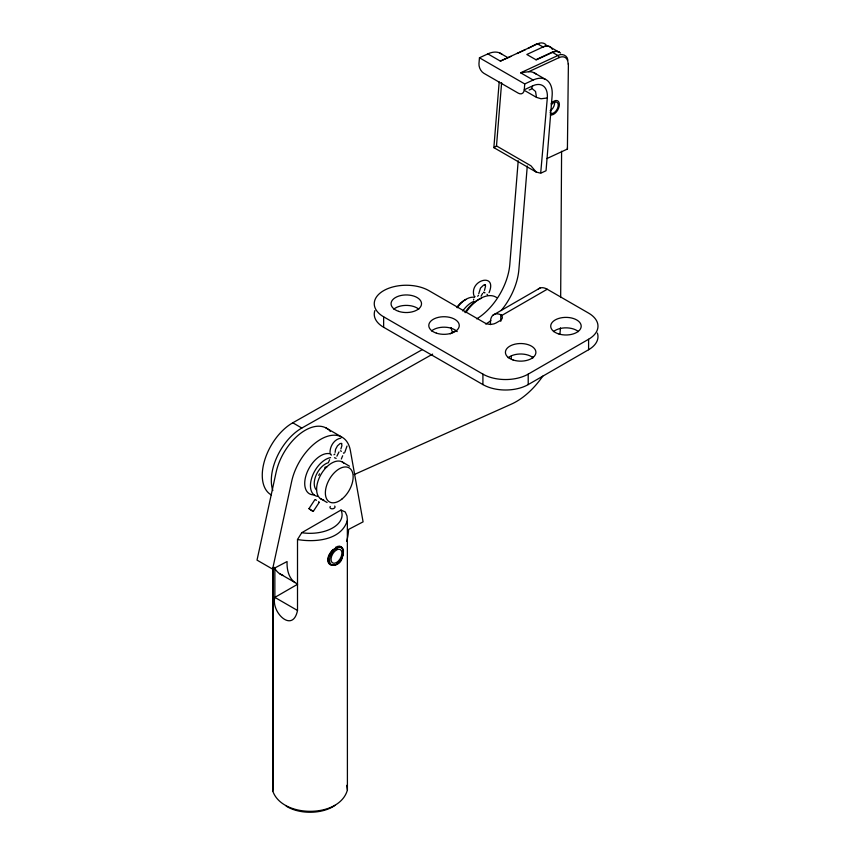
<?xml version="1.0" encoding="UTF-8"?>
<svg xmlns="http://www.w3.org/2000/svg" width="855" height="855" viewBox="0 0 855 855"><rect width="100%" height="100%" fill="white"/><g stroke="black" fill="none" stroke-linecap="round" stroke-linejoin="round"><path stroke-width="1.28" d="M274.861 568.49L274.861 597.389C270.789 611.881 292.72 633.961 297.508 610.47L297.508 539.516L301.762 532.697A32.03 18.489 0 0 0 340.985 510.05L345.249 511.953L347.012 516.003L347.354 520.471L347.408 789.988C339.649 818.278 282.236 818.182 272.809 791.164L273.055 567.624M560.666 297.529L561.596 151.239M546.826 158.592L567.41 149.048L568.393 63.922M342.908 551.261C342.171 540.285 328.865 551.646 328.192 557.471C325.167 569.644 342.524 566.427 342.171 556.348M499.192 81.962L493.859 147.626L536.213 172.079L540.681 173.18L547.318 97.983L541.044 98.763L536.47 97.363L535.551 91.474L531.981 88.514M343.336 552.832C344.298 549.241 341.284 544.699 337.319 546.495M272.809 791.164L273.034 786.493M502.131 54.442A29.893 17.26 -60 0 0 487.863 53.886L479.452 57.787L478.971 63.612A7.684 4.852 65.1 0 0 483.877 73.306L518.301 93.174A7.684 4.852 65.1 0 0 524.265 89.764L532.686 85.853A23.064 13.317 -60 0 1 547.318 97.983M494.639 147.402L493.859 147.626L496.499 145.927L501.618 82.753M518.216 160.761L509.815 264.387A47.998 27.713 -60 0 1 476.695 318.862M524.265 89.764L524.746 83.94L533.157 80.028A29.893 17.26 -60 0 1 552.127 95.76L546.046 170.744L541.236 172.977M527.279 165.998L518.867 269.624A47.998 27.713 -60 0 1 501.148 310.557M342.737 553.698L342.449 555.29M347.012 446.043L344.779 452.455M532.686 85.853L531.169 89.262L529.127 89.989M343.218 553.495C339.339 572.829 318.979 565.796 333.044 549.434M328.053 429.242A42.707 24.656 -60 0 0 298.705 434.832A42.707 24.656 -60 0 0 276.112 472.313L257.024 560.121L272.606 569.109L291.694 481.301A42.707 24.656 -60 0 1 322.153 438.508A42.707 24.656 -60 0 1 350.4 450.638L363.086 521.849L348.605 529.416A43.552 25.148 -60 0 1 346.649 541.439M473.766 299.111L473.574 299.987M347.354 520.471C341.38 540.392 314.929 542.562 297.508 539.516M341.316 459.028L342.673 455.758M329.624 459.701L328.619 462.031M336.902 456.185L338.975 451.964M340.889 448.95L341.904 445.669L341.605 443.456M484.486 290.401L485.565 286.062L484.838 284.576L485.48 285.346L483.706 284.993L480.489 288.103L478.725 293.821M489.039 292.72C497.631 272.521 469.994 279.361 473.766 295.157M481.087 296.204L482.573 293.415M318.723 475.38L319.546 473.809M319.246 502.345L313.261 511.408L311.209 510.328L308.986 508.629L314.961 499.566M478.501 295.456L477.592 296.225M334.914 453.994L333.995 454.775M487.863 53.886L500.389 61.122L505.604 58.674M308.986 508.629L313.261 511.408M567.41 149.048L567.41 147.787M492.972 315.185L540.071 287.996M374.864 310.589A32.03 18.489 0 0 0 383.639 327.273L482.915 384.59A32.03 18.489 0 0 0 528.208 384.59L588.593 349.727L588.593 339.264A32.03 18.489 0 0 0 588.593 313.112L547.232 289.236L501.938 315.377A16.224 9.373 60 0 0 490.46 322.004L490.46 324.644M501.981 315.41L500.784 314.768A7.684 4.435 0 0 1 500.122 320.614L495.9 323.051A7.684 4.435 0 0 1 485.031 323.051L428.921 290.657A32.03 18.489 0 0 0 383.639 290.657A32.03 18.489 0 0 0 383.639 316.81L482.915 374.127A32.03 18.489 0 0 0 528.208 374.127L588.593 339.264M301.762 532.697L340.985 510.05M297.593 584.264L274.861 597.389L297.508 610.47M271.43 495.013A42.707 24.656 -60 0 1 264.537 460.695A42.707 24.656 -60 0 1 292.773 422.798L422.423 349.545M450.211 333.845L455.993 330.575M272.841 490.567A42.707 24.656 -60 0 1 301.836 428.034L432.641 354.12M272.606 569.109L287.077 561.553A43.552 25.148 -60 0 0 297.348 583.858M500.389 61.122L537.677 43.819C540.734 42.162 545.223 42.6 546.837 46.031M506.075 58.621L510.916 56.377M516.976 53.566L525.451 49.633M527.877 48.511L537.058 43.669L543.085 46.94A16.01 9.245 -60 0 1 552.341 49.355M543.085 46.94L526.83 54.485L536.256 59.914L552.501 52.379A16.01 9.245 -60 0 1 560.57 53.074M535.893 59.711L551.956 52.262A16.01 9.245 -60 0 1 559.266 52.305L550.203 47.078A16.01 9.245 -60 0 0 542.893 47.025M533.157 80.028L520.62 72.803L557.909 55.5C561.831 53.096 567.496 55.34 567.859 60.149M520.62 72.803L528.721 71.702L558.999 57.659A14.3 8.261 -60 0 1 568.126 64.125M354.216 474.546L511.418 404.105A62.458 36.06 -60 0 0 542.786 376.147M340.803 438.177C334.22 439.181 329.87 446.299 330.009 452.637M341.669 443.456L340.108 443.531L337.469 445.84L335.566 449.313L335.128 452.37M475.059 296.546L474.13 296.012M331.473 455.095L330.532 454.55M325.734 466.851L326.674 467.396M484.069 292.228L485.009 292.763M340.472 450.767L341.412 451.312M315.538 499.758L316.468 500.293M552.501 52.379L557.909 55.5A1.71 1.079 65.1 0 1 558.999 57.659M499.833 53.01L507.763 57.595M533.798 72.622L545.127 79.162M479.452 57.787L524.746 83.94M525.002 90.737L536.47 97.363M496.499 145.927L530.923 165.795L536.213 172.079M325.862 427.853L341.444 436.852M292.773 422.798L301.836 428.034M279.478 573.566L295.05 582.565M342.299 461.978L349.492 466.199M320.358 498.561L327.123 502.516M318.562 501.714L319.15 502.216M487.019 294.302L487.564 294.879M484.058 292.859L483.524 292.271M343.432 452.84L343.966 453.417M336.175 547.008L336.774 548.055A9.822 5.675 -60 0 1 342.438 556.904A9.822 5.675 -60 0 1 330.511 563.787A9.822 5.675 -60 0 1 336.175 548.397L335.566 547.36M325.082 468.209L324.815 467.322M346.745 785.339L347.408 789.988M272.831 567.859L272.927 788.823M528.208 374.127L528.208 384.59M500.784 314.768L500.784 321.298M482.915 374.127L482.915 384.59M383.639 316.81L383.639 327.273M336.774 548.055L336.774 549.797A7.684 4.435 -60 0 1 341.134 556.787A7.684 4.435 -60 0 1 331.815 562.163A7.684 4.435 -60 0 1 336.175 550.15L336.175 548.397M335.021 805.346A32.03 18.489 0 0 1 286.211 806.115M334.7 506.064A2.565 1.699 -8.6 0 1 332.52 508.811A2.565 1.699 -8.6 0 1 330.287 506.449M329.047 430.076A42.707 24.656 -60 0 1 330.425 431.519M282.994 575.362A43.552 25.148 -60 0 1 274.188 567.314M314.095 494.821A22.636 13.071 -60 0 1 307.105 472.323A22.636 13.071 -60 0 1 330.778 453.994M551.154 103.498A7.941 4.585 -60 0 1 558.336 101.328A7.941 4.585 -60 0 1 557.599 110.252A7.941 4.585 -60 0 1 550.214 114.805M551.304 104.812A6.348 3.666 -60 0 1 557.513 102.728A6.348 3.666 -60 0 1 556.21 110.658A6.348 3.666 -60 0 1 550 112.732M554.553 102.14A6.348 3.666 -60 0 1 550.086 110.851M317.547 496.36A21.354 12.323 -60 0 1 311.947 477.24A21.354 12.323 -60 0 1 330.575 457.617M334.465 457.746A21.354 12.323 -60 0 1 336.143 458.419M316.542 490.086A16.01 9.245 -60 0 1 316.136 475.124A16.01 9.245 -60 0 1 328.448 462.651M323.714 499.919A21.354 12.323 -60 0 1 320.572 475.177A21.354 12.323 -60 0 1 343.753 463.057M464.949 312.556A28.439 16.416 -60 0 1 481.579 298.235M465.847 312.652A31.859 18.393 -60 0 1 496.595 297.519M528.721 71.702A29.893 17.26 -60 0 1 536.096 74.064M537.827 44.022A14.3 8.261 -60 0 1 539.249 43.744M490.877 320.572A47.998 27.713 -60 0 1 485.758 324.088M560.431 327.86A62.458 36.06 -60 0 1 559.854 334.091M533.296 356.61A18.703 10.794 -60 0 1 532.163 358.32M511.247 358.63A18.703 10.794 -60 0 1 511.333 356.065M462.747 310.985A21.354 12.323 -60 0 1 473.681 301.441M457.008 307.031A18.789 10.848 -60 0 1 466.071 299.4M452.477 332.007A21.354 12.323 -60 0 1 451.162 327.657M457.19 307.779A21.354 12.323 -60 0 1 474.557 297.348M538.255 289.043A16.224 9.373 60 0 1 547.232 289.236M553.463 331.601A15.24 8.807 0 0 1 578.44 331.601M431.529 330.938A15.24 8.807 0 0 1 457.222 331.59M508.169 357.753A15.24 8.807 0 0 1 533.146 357.753M597.367 333.044A32.03 18.489 0 0 1 588.593 349.727M393.792 309.147A15.24 8.807 0 0 1 418.768 309.147M341.84 499.149A19.644 11.339 -60 0 0 349.791 468.337A19.644 11.339 -60 0 0 326.15 487.136A19.644 11.339 -60 0 0 341.84 499.149M558.326 333.813A15.24 8.807 0 0 0 581.197 326.193A15.24 8.807 0 0 0 558.326 318.562A15.24 8.807 0 0 0 558.326 333.813M436.403 333.151A15.24 8.807 0 0 0 459.263 325.531A15.24 8.807 0 0 0 436.403 317.9A15.24 8.807 0 0 0 436.403 333.151M513.032 359.966A15.24 8.807 0 0 0 535.903 352.335A15.24 8.807 0 0 0 513.032 344.715A15.24 8.807 0 0 0 513.032 359.966M398.654 311.359A15.24 8.807 0 0 0 421.526 303.739A15.24 8.807 0 0 0 398.654 296.119A15.24 8.807 0 0 0 398.654 311.359"/></g></svg>
